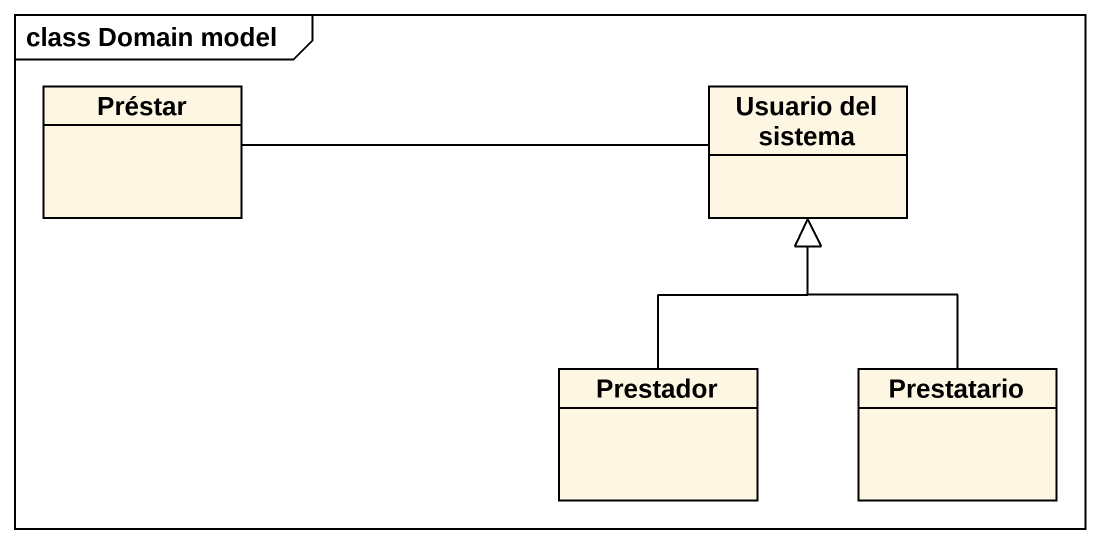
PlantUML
@startuml
mainframe class Domain model
hide circle
hide empty members
class Préstar
class "Usuario del sistema" as Usuario_del_sistema
class Prestador
class Prestatario
Préstar -right- Usuario_del_sistema
Prestador -up-|> Usuario_del_sistema
Prestatario -up-|> Usuario_del_sistema
@enduml
